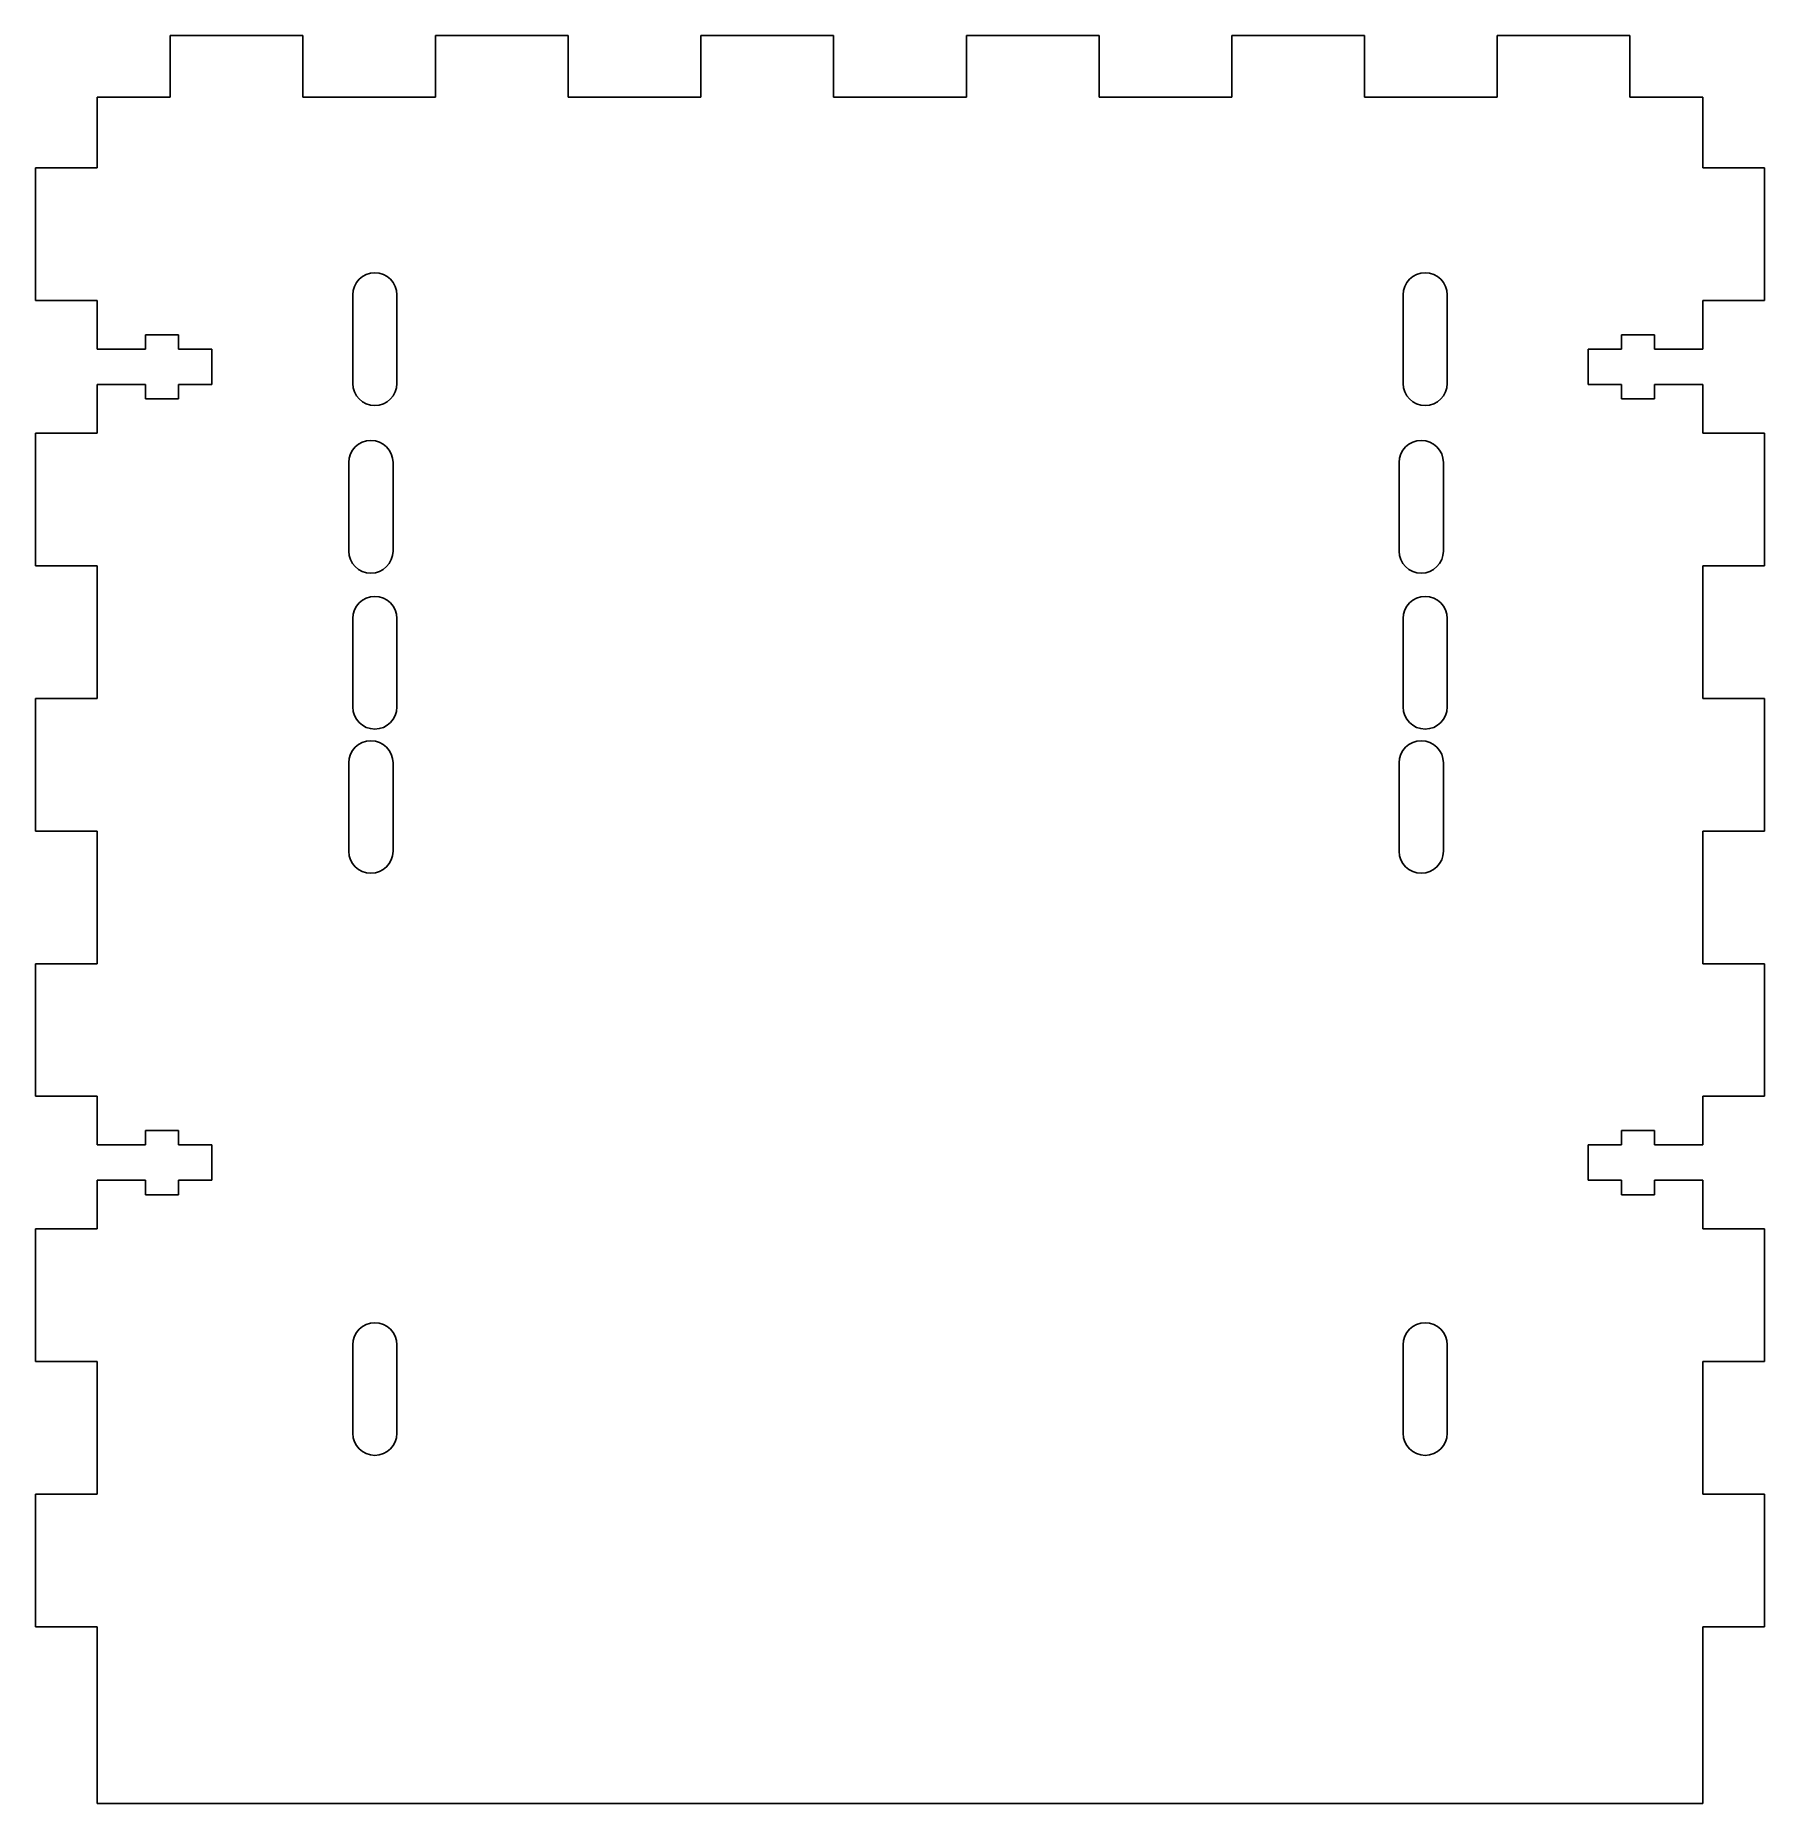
# Model space of a CAD drawing. Header units: inches. Extents: x 30 to 186, y 60 to 220.
import ezdxf

# ---------------------------------------------------------------- set-up
doc = ezdxf.new("R2010")
doc.units = ezdxf.units.IN
doc.header["$MEASUREMENT"] = 0

# ---------------------------------------------------------------- blocks, each defined once
blk = doc.blocks.new('block 2')
at = {"color": 7, "lineweight": 25, "true_color": 0xffffff}
blk.add_open_spline([(58.45, 196.21), (58.45, 197.32), (59.35, 198.21), (60.45, 198.21), (61.55, 198.21), (62.45, 197.32), (62.45, 196.21), (62.45, 196.21), (62.45, 188.21), (62.45, 188.21), (62.45, 187.11), (61.55, 186.21), (60.45, 186.21), (59.35, 186.21), (58.45, 187.11), (58.45, 188.21), (58.45, 188.21), (58.45, 196.21), (58.45, 196.21)], degree=3, knots=[0, 0, 0, 0, 1, 1, 1, 2, 2, 2, 3, 3, 3, 4, 4, 4, 5, 5, 5, 6, 6, 6, 6], dxfattribs=at)
blk = doc.blocks.new('block 3')
at = {"color": 7, "lineweight": 25, "true_color": 0xffffff}
blk.add_open_spline([(153.45, 196.21), (153.45, 197.32), (154.35, 198.21), (155.45, 198.21), (156.55, 198.21), (157.45, 197.32), (157.45, 196.21), (157.45, 196.21), (157.45, 188.21), (157.45, 188.21), (157.45, 187.11), (156.55, 186.21), (155.45, 186.21), (154.35, 186.21), (153.45, 187.11), (153.45, 188.21), (153.45, 188.21), (153.45, 196.21), (153.45, 196.21)], degree=3, knots=[0, 0, 0, 0, 1, 1, 1, 2, 2, 2, 3, 3, 3, 4, 4, 4, 5, 5, 5, 6, 6, 6, 6], dxfattribs=at)
blk = doc.blocks.new('block 4')
at = {"color": 7, "lineweight": 25, "true_color": 0xffffff}
blk.add_open_spline([(62.45, 93.21), (62.45, 92.11), (61.55, 91.21), (60.45, 91.21), (59.35, 91.21), (58.45, 92.11), (58.45, 93.21), (58.45, 93.21), (58.45, 101.21), (58.45, 101.21), (58.45, 102.32), (59.35, 103.21), (60.45, 103.21), (61.55, 103.21), (62.45, 102.32), (62.45, 101.21), (62.45, 101.21), (62.45, 93.21), (62.45, 93.21)], degree=3, knots=[0, 0, 0, 0, 1, 1, 1, 2, 2, 2, 3, 3, 3, 4, 4, 4, 5, 5, 5, 6, 6, 6, 6], dxfattribs=at)
blk = doc.blocks.new('block 5')
at = {"color": 7, "lineweight": 25, "true_color": 0xffffff}
blk.add_open_spline([(153.45, 101.21), (153.45, 102.32), (154.35, 103.21), (155.45, 103.21), (156.55, 103.21), (157.45, 102.32), (157.45, 101.21), (157.45, 101.21), (157.45, 93.21), (157.45, 93.21), (157.45, 92.11), (156.55, 91.21), (155.45, 91.21), (154.35, 91.21), (153.45, 92.11), (153.45, 93.21), (153.45, 93.21), (153.45, 101.21), (153.45, 101.21)], degree=3, knots=[0, 0, 0, 0, 1, 1, 1, 2, 2, 2, 3, 3, 3, 4, 4, 4, 5, 5, 5, 6, 6, 6, 6], dxfattribs=at)
blk = doc.blocks.new('block 6')
at = {"color": 7, "lineweight": 25, "true_color": 0xffffff}
blk.add_lwpolyline([(53.95, 214.1), (53.95, 219.7)], dxfattribs=at)
blk = doc.blocks.new('block 7')
at = {"color": 7, "lineweight": 25, "true_color": 0xffffff}
blk.add_lwpolyline([(53.95, 219.7), (41.95, 219.7)], dxfattribs=at)
blk = doc.blocks.new('block 8')
at = {"color": 7, "lineweight": 25, "true_color": 0xffffff}
blk.add_lwpolyline([(41.95, 219.7), (41.95, 214.1)], dxfattribs=at)
blk = doc.blocks.new('block 9')
at = {"color": 7, "lineweight": 25, "true_color": 0xffffff}
blk.add_lwpolyline([(41.95, 214.1), (35.95, 214.1)], dxfattribs=at)
blk = doc.blocks.new('block 10')
at = {"color": 7, "lineweight": 25, "true_color": 0xffffff}
blk.add_lwpolyline([(35.95, 214.1), (35.35, 214.1)], dxfattribs=at)
blk = doc.blocks.new('block 11')
at = {"color": 7, "lineweight": 25, "true_color": 0xffffff}
blk.add_lwpolyline([(35.35, 214.1), (35.35, 207.7)], dxfattribs=at)
blk = doc.blocks.new('block 12')
at = {"color": 7, "lineweight": 25, "true_color": 0xffffff}
blk.add_lwpolyline([(35.35, 207.7), (29.75, 207.7)], dxfattribs=at)
blk = doc.blocks.new('block 13')
at = {"color": 7, "lineweight": 25, "true_color": 0xffffff}
blk.add_lwpolyline([(29.75, 207.7), (29.75, 195.7)], dxfattribs=at)
blk = doc.blocks.new('block 14')
at = {"color": 7, "lineweight": 25, "true_color": 0xffffff}
blk.add_lwpolyline([(29.75, 195.7), (35.35, 195.7)], dxfattribs=at)
blk = doc.blocks.new('block 15')
at = {"color": 7, "lineweight": 25, "true_color": 0xffffff}
blk.add_lwpolyline([(35.35, 195.7), (35.35, 191.3)], dxfattribs=at)
blk = doc.blocks.new('block 16')
at = {"color": 7, "lineweight": 25, "true_color": 0xffffff}
blk.add_lwpolyline([(35.35, 191.3), (39.7, 191.3)], dxfattribs=at)
blk = doc.blocks.new('block 17')
at = {"color": 7, "lineweight": 25, "true_color": 0xffffff}
blk.add_lwpolyline([(39.7, 191.3), (39.7, 192.6)], dxfattribs=at)
blk = doc.blocks.new('block 18')
at = {"color": 7, "lineweight": 25, "true_color": 0xffffff}
blk.add_lwpolyline([(39.7, 192.6), (42.7, 192.6)], dxfattribs=at)
blk = doc.blocks.new('block 19')
at = {"color": 7, "lineweight": 25, "true_color": 0xffffff}
blk.add_lwpolyline([(42.7, 192.6), (42.7, 191.3)], dxfattribs=at)
blk = doc.blocks.new('block 20')
at = {"color": 7, "lineweight": 25, "true_color": 0xffffff}
blk.add_lwpolyline([(42.7, 191.3), (45.7, 191.3)], dxfattribs=at)
blk = doc.blocks.new('block 21')
at = {"color": 7, "lineweight": 25, "true_color": 0xffffff}
blk.add_lwpolyline([(45.7, 191.3), (45.7, 188.1)], dxfattribs=at)
blk = doc.blocks.new('block 22')
at = {"color": 7, "lineweight": 25, "true_color": 0xffffff}
blk.add_lwpolyline([(45.7, 188.1), (42.7, 188.1)], dxfattribs=at)
blk = doc.blocks.new('block 23')
at = {"color": 7, "lineweight": 25, "true_color": 0xffffff}
blk.add_lwpolyline([(42.7, 188.1), (42.7, 186.8)], dxfattribs=at)
blk = doc.blocks.new('block 24')
at = {"color": 7, "lineweight": 25, "true_color": 0xffffff}
blk.add_lwpolyline([(42.7, 186.8), (39.7, 186.8)], dxfattribs=at)
blk = doc.blocks.new('block 25')
at = {"color": 7, "lineweight": 25, "true_color": 0xffffff}
blk.add_lwpolyline([(39.7, 186.8), (39.7, 188.1)], dxfattribs=at)
blk = doc.blocks.new('block 26')
at = {"color": 7, "lineweight": 25, "true_color": 0xffffff}
blk.add_lwpolyline([(39.7, 188.1), (35.35, 188.1)], dxfattribs=at)
blk = doc.blocks.new('block 27')
at = {"color": 7, "lineweight": 25, "true_color": 0xffffff}
blk.add_lwpolyline([(35.35, 188.1), (35.35, 183.7)], dxfattribs=at)
blk = doc.blocks.new('block 28')
at = {"color": 7, "lineweight": 25, "true_color": 0xffffff}
blk.add_lwpolyline([(35.35, 183.7), (29.75, 183.7)], dxfattribs=at)
blk = doc.blocks.new('block 29')
at = {"color": 7, "lineweight": 25, "true_color": 0xffffff}
blk.add_lwpolyline([(29.75, 183.7), (29.75, 171.7)], dxfattribs=at)
blk = doc.blocks.new('block 30')
at = {"color": 7, "lineweight": 25, "true_color": 0xffffff}
blk.add_lwpolyline([(29.75, 171.7), (35.35, 171.7)], dxfattribs=at)
blk = doc.blocks.new('block 31')
at = {"color": 7, "lineweight": 25, "true_color": 0xffffff}
blk.add_lwpolyline([(35.35, 171.7), (35.35, 159.7)], dxfattribs=at)
blk = doc.blocks.new('block 32')
at = {"color": 7, "lineweight": 25, "true_color": 0xffffff}
blk.add_lwpolyline([(35.35, 159.7), (29.75, 159.7)], dxfattribs=at)
blk = doc.blocks.new('block 33')
at = {"color": 7, "lineweight": 25, "true_color": 0xffffff}
blk.add_lwpolyline([(29.75, 159.7), (29.75, 147.7)], dxfattribs=at)
blk = doc.blocks.new('block 34')
at = {"color": 7, "lineweight": 25, "true_color": 0xffffff}
blk.add_lwpolyline([(29.75, 147.7), (35.35, 147.7)], dxfattribs=at)
blk = doc.blocks.new('block 35')
at = {"color": 7, "lineweight": 25, "true_color": 0xffffff}
blk.add_lwpolyline([(35.35, 147.7), (35.35, 135.7)], dxfattribs=at)
blk = doc.blocks.new('block 36')
at = {"color": 7, "lineweight": 25, "true_color": 0xffffff}
blk.add_lwpolyline([(35.35, 135.7), (29.75, 135.7)], dxfattribs=at)
blk = doc.blocks.new('block 37')
at = {"color": 7, "lineweight": 25, "true_color": 0xffffff}
blk.add_lwpolyline([(29.75, 135.7), (29.75, 123.7)], dxfattribs=at)
blk = doc.blocks.new('block 38')
at = {"color": 7, "lineweight": 25, "true_color": 0xffffff}
blk.add_lwpolyline([(29.75, 123.7), (35.35, 123.7)], dxfattribs=at)
blk = doc.blocks.new('block 39')
at = {"color": 7, "lineweight": 25, "true_color": 0xffffff}
blk.add_lwpolyline([(35.35, 123.7), (35.35, 119.3)], dxfattribs=at)
blk = doc.blocks.new('block 40')
at = {"color": 7, "lineweight": 25, "true_color": 0xffffff}
blk.add_lwpolyline([(35.35, 119.3), (39.7, 119.3)], dxfattribs=at)
blk = doc.blocks.new('block 41')
at = {"color": 7, "lineweight": 25, "true_color": 0xffffff}
blk.add_lwpolyline([(39.7, 119.3), (39.7, 120.6)], dxfattribs=at)
blk = doc.blocks.new('block 42')
at = {"color": 7, "lineweight": 25, "true_color": 0xffffff}
blk.add_lwpolyline([(39.7, 120.6), (42.7, 120.6)], dxfattribs=at)
blk = doc.blocks.new('block 43')
at = {"color": 7, "lineweight": 25, "true_color": 0xffffff}
blk.add_lwpolyline([(42.7, 120.6), (42.7, 119.3)], dxfattribs=at)
blk = doc.blocks.new('block 44')
at = {"color": 7, "lineweight": 25, "true_color": 0xffffff}
blk.add_lwpolyline([(42.7, 119.3), (45.7, 119.3)], dxfattribs=at)
blk = doc.blocks.new('block 45')
at = {"color": 7, "lineweight": 25, "true_color": 0xffffff}
blk.add_lwpolyline([(45.7, 119.3), (45.7, 116.1)], dxfattribs=at)
blk = doc.blocks.new('block 46')
at = {"color": 7, "lineweight": 25, "true_color": 0xffffff}
blk.add_lwpolyline([(45.7, 116.1), (42.7, 116.1)], dxfattribs=at)
blk = doc.blocks.new('block 47')
at = {"color": 7, "lineweight": 25, "true_color": 0xffffff}
blk.add_lwpolyline([(42.7, 116.1), (42.7, 114.8)], dxfattribs=at)
blk = doc.blocks.new('block 48')
at = {"color": 7, "lineweight": 25, "true_color": 0xffffff}
blk.add_lwpolyline([(42.7, 114.8), (39.7, 114.8)], dxfattribs=at)
blk = doc.blocks.new('block 49')
at = {"color": 7, "lineweight": 25, "true_color": 0xffffff}
blk.add_lwpolyline([(39.7, 114.8), (39.7, 116.1)], dxfattribs=at)
blk = doc.blocks.new('block 50')
at = {"color": 7, "lineweight": 25, "true_color": 0xffffff}
blk.add_lwpolyline([(39.7, 116.1), (35.35, 116.1)], dxfattribs=at)
blk = doc.blocks.new('block 51')
at = {"color": 7, "lineweight": 25, "true_color": 0xffffff}
blk.add_lwpolyline([(35.35, 116.1), (35.35, 111.7)], dxfattribs=at)
blk = doc.blocks.new('block 52')
at = {"color": 7, "lineweight": 25, "true_color": 0xffffff}
blk.add_lwpolyline([(35.35, 111.7), (29.75, 111.7)], dxfattribs=at)
blk = doc.blocks.new('block 53')
at = {"color": 7, "lineweight": 25, "true_color": 0xffffff}
blk.add_lwpolyline([(29.75, 111.7), (29.75, 99.7)], dxfattribs=at)
blk = doc.blocks.new('block 54')
at = {"color": 7, "lineweight": 25, "true_color": 0xffffff}
blk.add_lwpolyline([(29.75, 99.7), (35.35, 99.7)], dxfattribs=at)
blk = doc.blocks.new('block 55')
at = {"color": 7, "lineweight": 25, "true_color": 0xffffff}
blk.add_lwpolyline([(35.35, 99.7), (35.35, 87.7)], dxfattribs=at)
blk = doc.blocks.new('block 56')
at = {"color": 7, "lineweight": 25, "true_color": 0xffffff}
blk.add_lwpolyline([(35.35, 87.7), (29.75, 87.7)], dxfattribs=at)
blk = doc.blocks.new('block 57')
at = {"color": 7, "lineweight": 25, "true_color": 0xffffff}
blk.add_lwpolyline([(29.75, 87.7), (29.75, 75.7)], dxfattribs=at)
blk = doc.blocks.new('block 58')
at = {"color": 7, "lineweight": 25, "true_color": 0xffffff}
blk.add_lwpolyline([(29.75, 75.7), (35.35, 75.7)], dxfattribs=at)
blk = doc.blocks.new('block 59')
at = {"color": 7, "lineweight": 25, "true_color": 0xffffff}
blk.add_lwpolyline([(35.35, 75.7), (35.35, 59.7)], dxfattribs=at)
blk = doc.blocks.new('block 60')
at = {"color": 7, "lineweight": 25, "true_color": 0xffffff}
blk.add_lwpolyline([(35.35, 59.7), (180.55, 59.7)], dxfattribs=at)
blk = doc.blocks.new('block 61')
at = {"color": 7, "lineweight": 25, "true_color": 0xffffff}
blk.add_lwpolyline([(180.55, 59.7), (180.55, 75.7)], dxfattribs=at)
blk = doc.blocks.new('block 62')
at = {"color": 7, "lineweight": 25, "true_color": 0xffffff}
blk.add_lwpolyline([(180.55, 75.7), (186.15, 75.7)], dxfattribs=at)
blk = doc.blocks.new('block 63')
at = {"color": 7, "lineweight": 25, "true_color": 0xffffff}
blk.add_lwpolyline([(186.15, 75.7), (186.15, 87.7)], dxfattribs=at)
blk = doc.blocks.new('block 64')
at = {"color": 7, "lineweight": 25, "true_color": 0xffffff}
blk.add_lwpolyline([(186.15, 87.7), (180.55, 87.7)], dxfattribs=at)
blk = doc.blocks.new('block 65')
at = {"color": 7, "lineweight": 25, "true_color": 0xffffff}
blk.add_lwpolyline([(180.55, 87.7), (180.55, 99.7)], dxfattribs=at)
blk = doc.blocks.new('block 66')
at = {"color": 7, "lineweight": 25, "true_color": 0xffffff}
blk.add_lwpolyline([(180.55, 99.7), (186.15, 99.7)], dxfattribs=at)
blk = doc.blocks.new('block 67')
at = {"color": 7, "lineweight": 25, "true_color": 0xffffff}
blk.add_lwpolyline([(186.15, 99.7), (186.15, 111.7)], dxfattribs=at)
blk = doc.blocks.new('block 68')
at = {"color": 7, "lineweight": 25, "true_color": 0xffffff}
blk.add_lwpolyline([(186.15, 111.7), (180.55, 111.7)], dxfattribs=at)
blk = doc.blocks.new('block 69')
at = {"color": 7, "lineweight": 25, "true_color": 0xffffff}
blk.add_lwpolyline([(180.55, 111.7), (180.55, 116.1)], dxfattribs=at)
blk = doc.blocks.new('block 70')
at = {"color": 7, "lineweight": 25, "true_color": 0xffffff}
blk.add_lwpolyline([(180.55, 116.1), (176.2, 116.1)], dxfattribs=at)
blk = doc.blocks.new('block 71')
at = {"color": 7, "lineweight": 25, "true_color": 0xffffff}
blk.add_lwpolyline([(176.2, 116.1), (176.2, 114.8)], dxfattribs=at)
blk = doc.blocks.new('block 72')
at = {"color": 7, "lineweight": 25, "true_color": 0xffffff}
blk.add_lwpolyline([(176.2, 114.8), (173.2, 114.8)], dxfattribs=at)
blk = doc.blocks.new('block 73')
at = {"color": 7, "lineweight": 25, "true_color": 0xffffff}
blk.add_lwpolyline([(173.2, 114.8), (173.2, 116.1)], dxfattribs=at)
blk = doc.blocks.new('block 74')
at = {"color": 7, "lineweight": 25, "true_color": 0xffffff}
blk.add_lwpolyline([(173.2, 116.1), (170.2, 116.1)], dxfattribs=at)
blk = doc.blocks.new('block 75')
at = {"color": 7, "lineweight": 25, "true_color": 0xffffff}
blk.add_lwpolyline([(170.2, 116.1), (170.2, 119.3)], dxfattribs=at)
blk = doc.blocks.new('block 76')
at = {"color": 7, "lineweight": 25, "true_color": 0xffffff}
blk.add_lwpolyline([(170.2, 119.3), (173.2, 119.3)], dxfattribs=at)
blk = doc.blocks.new('block 77')
at = {"color": 7, "lineweight": 25, "true_color": 0xffffff}
blk.add_lwpolyline([(173.2, 119.3), (173.2, 120.6)], dxfattribs=at)
blk = doc.blocks.new('block 78')
at = {"color": 7, "lineweight": 25, "true_color": 0xffffff}
blk.add_lwpolyline([(173.2, 120.6), (176.2, 120.6)], dxfattribs=at)
blk = doc.blocks.new('block 79')
at = {"color": 7, "lineweight": 25, "true_color": 0xffffff}
blk.add_lwpolyline([(176.2, 120.6), (176.2, 119.3)], dxfattribs=at)
blk = doc.blocks.new('block 80')
at = {"color": 7, "lineweight": 25, "true_color": 0xffffff}
blk.add_lwpolyline([(176.2, 119.3), (180.55, 119.3)], dxfattribs=at)
blk = doc.blocks.new('block 81')
at = {"color": 7, "lineweight": 25, "true_color": 0xffffff}
blk.add_lwpolyline([(180.55, 119.3), (180.55, 123.7)], dxfattribs=at)
blk = doc.blocks.new('block 82')
at = {"color": 7, "lineweight": 25, "true_color": 0xffffff}
blk.add_lwpolyline([(180.55, 123.7), (186.15, 123.7)], dxfattribs=at)
blk = doc.blocks.new('block 83')
at = {"color": 7, "lineweight": 25, "true_color": 0xffffff}
blk.add_lwpolyline([(186.15, 123.7), (186.15, 135.7)], dxfattribs=at)
blk = doc.blocks.new('block 84')
at = {"color": 7, "lineweight": 25, "true_color": 0xffffff}
blk.add_lwpolyline([(186.15, 135.7), (180.55, 135.7)], dxfattribs=at)
blk = doc.blocks.new('block 85')
at = {"color": 7, "lineweight": 25, "true_color": 0xffffff}
blk.add_lwpolyline([(180.55, 135.7), (180.55, 147.7)], dxfattribs=at)
blk = doc.blocks.new('block 86')
at = {"color": 7, "lineweight": 25, "true_color": 0xffffff}
blk.add_lwpolyline([(180.55, 147.7), (186.15, 147.7)], dxfattribs=at)
blk = doc.blocks.new('block 87')
at = {"color": 7, "lineweight": 25, "true_color": 0xffffff}
blk.add_lwpolyline([(186.15, 147.7), (186.15, 159.7)], dxfattribs=at)
blk = doc.blocks.new('block 88')
at = {"color": 7, "lineweight": 25, "true_color": 0xffffff}
blk.add_lwpolyline([(186.15, 159.7), (180.55, 159.7)], dxfattribs=at)
blk = doc.blocks.new('block 89')
at = {"color": 7, "lineweight": 25, "true_color": 0xffffff}
blk.add_lwpolyline([(180.55, 159.7), (180.55, 171.7)], dxfattribs=at)
blk = doc.blocks.new('block 90')
at = {"color": 7, "lineweight": 25, "true_color": 0xffffff}
blk.add_lwpolyline([(180.55, 171.7), (186.15, 171.7)], dxfattribs=at)
blk = doc.blocks.new('block 91')
at = {"color": 7, "lineweight": 25, "true_color": 0xffffff}
blk.add_lwpolyline([(186.15, 171.7), (186.15, 183.7)], dxfattribs=at)
blk = doc.blocks.new('block 92')
at = {"color": 7, "lineweight": 25, "true_color": 0xffffff}
blk.add_lwpolyline([(186.15, 183.7), (180.55, 183.7)], dxfattribs=at)
blk = doc.blocks.new('block 93')
at = {"color": 7, "lineweight": 25, "true_color": 0xffffff}
blk.add_lwpolyline([(180.55, 183.7), (180.55, 188.1)], dxfattribs=at)
blk = doc.blocks.new('block 94')
at = {"color": 7, "lineweight": 25, "true_color": 0xffffff}
blk.add_lwpolyline([(180.55, 188.1), (176.2, 188.1)], dxfattribs=at)
blk = doc.blocks.new('block 95')
at = {"color": 7, "lineweight": 25, "true_color": 0xffffff}
blk.add_lwpolyline([(176.2, 188.1), (176.2, 186.8)], dxfattribs=at)
blk = doc.blocks.new('block 96')
at = {"color": 7, "lineweight": 25, "true_color": 0xffffff}
blk.add_lwpolyline([(176.2, 186.8), (173.2, 186.8)], dxfattribs=at)
blk = doc.blocks.new('block 97')
at = {"color": 7, "lineweight": 25, "true_color": 0xffffff}
blk.add_lwpolyline([(173.2, 186.8), (173.2, 188.1)], dxfattribs=at)
blk = doc.blocks.new('block 98')
at = {"color": 7, "lineweight": 25, "true_color": 0xffffff}
blk.add_lwpolyline([(173.2, 188.1), (170.2, 188.1)], dxfattribs=at)
blk = doc.blocks.new('block 99')
at = {"color": 7, "lineweight": 25, "true_color": 0xffffff}
blk.add_lwpolyline([(170.2, 188.1), (170.2, 191.3)], dxfattribs=at)
blk = doc.blocks.new('block 100')
at = {"color": 7, "lineweight": 25, "true_color": 0xffffff}
blk.add_lwpolyline([(170.2, 191.3), (173.2, 191.3)], dxfattribs=at)
blk = doc.blocks.new('block 101')
at = {"color": 7, "lineweight": 25, "true_color": 0xffffff}
blk.add_lwpolyline([(173.2, 191.3), (173.2, 192.6)], dxfattribs=at)
blk = doc.blocks.new('block 102')
at = {"color": 7, "lineweight": 25, "true_color": 0xffffff}
blk.add_lwpolyline([(173.2, 192.6), (176.2, 192.6)], dxfattribs=at)
blk = doc.blocks.new('block 103')
at = {"color": 7, "lineweight": 25, "true_color": 0xffffff}
blk.add_lwpolyline([(176.2, 192.6), (176.2, 191.3)], dxfattribs=at)
blk = doc.blocks.new('block 104')
at = {"color": 7, "lineweight": 25, "true_color": 0xffffff}
blk.add_lwpolyline([(176.2, 191.3), (180.55, 191.3)], dxfattribs=at)
blk = doc.blocks.new('block 105')
at = {"color": 7, "lineweight": 25, "true_color": 0xffffff}
blk.add_lwpolyline([(180.55, 191.3), (180.55, 195.7)], dxfattribs=at)
blk = doc.blocks.new('block 106')
at = {"color": 7, "lineweight": 25, "true_color": 0xffffff}
blk.add_lwpolyline([(180.55, 195.7), (186.15, 195.7)], dxfattribs=at)
blk = doc.blocks.new('block 107')
at = {"color": 7, "lineweight": 25, "true_color": 0xffffff}
blk.add_lwpolyline([(186.15, 195.7), (186.15, 207.7)], dxfattribs=at)
blk = doc.blocks.new('block 108')
at = {"color": 7, "lineweight": 25, "true_color": 0xffffff}
blk.add_lwpolyline([(186.15, 207.7), (180.55, 207.7)], dxfattribs=at)
blk = doc.blocks.new('block 109')
at = {"color": 7, "lineweight": 25, "true_color": 0xffffff}
blk.add_lwpolyline([(180.55, 207.7), (180.55, 214.1)], dxfattribs=at)
blk = doc.blocks.new('block 110')
at = {"color": 7, "lineweight": 25, "true_color": 0xffffff}
blk.add_lwpolyline([(180.55, 214.1), (179.95, 214.1)], dxfattribs=at)
blk = doc.blocks.new('block 111')
at = {"color": 7, "lineweight": 25, "true_color": 0xffffff}
blk.add_lwpolyline([(179.95, 214.1), (173.95, 214.1)], dxfattribs=at)
blk = doc.blocks.new('block 112')
at = {"color": 7, "lineweight": 25, "true_color": 0xffffff}
blk.add_lwpolyline([(173.95, 214.1), (173.95, 219.7)], dxfattribs=at)
blk = doc.blocks.new('block 113')
at = {"color": 7, "lineweight": 25, "true_color": 0xffffff}
blk.add_lwpolyline([(173.95, 219.7), (161.95, 219.7)], dxfattribs=at)
blk = doc.blocks.new('block 114')
at = {"color": 7, "lineweight": 25, "true_color": 0xffffff}
blk.add_lwpolyline([(161.95, 219.7), (161.95, 214.1)], dxfattribs=at)
blk = doc.blocks.new('block 115')
at = {"color": 7, "lineweight": 25, "true_color": 0xffffff}
blk.add_lwpolyline([(161.95, 214.1), (155.95, 214.1)], dxfattribs=at)
blk = doc.blocks.new('block 116')
at = {"color": 7, "lineweight": 25, "true_color": 0xffffff}
blk.add_lwpolyline([(155.95, 214.1), (149.95, 214.1)], dxfattribs=at)
blk = doc.blocks.new('block 117')
at = {"color": 7, "lineweight": 25, "true_color": 0xffffff}
blk.add_lwpolyline([(149.95, 214.1), (149.95, 219.7)], dxfattribs=at)
blk = doc.blocks.new('block 118')
at = {"color": 7, "lineweight": 25, "true_color": 0xffffff}
blk.add_lwpolyline([(149.95, 219.7), (137.95, 219.7)], dxfattribs=at)
blk = doc.blocks.new('block 119')
at = {"color": 7, "lineweight": 25, "true_color": 0xffffff}
blk.add_lwpolyline([(137.95, 219.7), (137.95, 214.1)], dxfattribs=at)
blk = doc.blocks.new('block 120')
at = {"color": 7, "lineweight": 25, "true_color": 0xffffff}
blk.add_lwpolyline([(137.95, 214.1), (131.95, 214.1)], dxfattribs=at)
blk = doc.blocks.new('block 121')
at = {"color": 7, "lineweight": 25, "true_color": 0xffffff}
blk.add_lwpolyline([(131.95, 214.1), (125.95, 214.1)], dxfattribs=at)
blk = doc.blocks.new('block 122')
at = {"color": 7, "lineweight": 25, "true_color": 0xffffff}
blk.add_lwpolyline([(125.95, 214.1), (125.95, 219.7)], dxfattribs=at)
blk = doc.blocks.new('block 123')
at = {"color": 7, "lineweight": 25, "true_color": 0xffffff}
blk.add_lwpolyline([(125.95, 219.7), (113.95, 219.7)], dxfattribs=at)
blk = doc.blocks.new('block 124')
at = {"color": 7, "lineweight": 25, "true_color": 0xffffff}
blk.add_lwpolyline([(113.95, 219.7), (113.95, 214.1)], dxfattribs=at)
blk = doc.blocks.new('block 125')
at = {"color": 7, "lineweight": 25, "true_color": 0xffffff}
blk.add_lwpolyline([(113.95, 214.1), (107.95, 214.1)], dxfattribs=at)
blk = doc.blocks.new('block 126')
at = {"color": 7, "lineweight": 25, "true_color": 0xffffff}
blk.add_lwpolyline([(107.95, 214.1), (101.95, 214.1)], dxfattribs=at)
blk = doc.blocks.new('block 127')
at = {"color": 7, "lineweight": 25, "true_color": 0xffffff}
blk.add_lwpolyline([(101.95, 214.1), (101.95, 219.7)], dxfattribs=at)
blk = doc.blocks.new('block 128')
at = {"color": 7, "lineweight": 25, "true_color": 0xffffff}
blk.add_lwpolyline([(101.95, 219.7), (89.95, 219.7)], dxfattribs=at)
blk = doc.blocks.new('block 129')
at = {"color": 7, "lineweight": 25, "true_color": 0xffffff}
blk.add_lwpolyline([(89.95, 219.7), (89.95, 214.1)], dxfattribs=at)
blk = doc.blocks.new('block 130')
at = {"color": 7, "lineweight": 25, "true_color": 0xffffff}
blk.add_lwpolyline([(89.95, 214.1), (83.95, 214.1)], dxfattribs=at)
blk = doc.blocks.new('block 131')
at = {"color": 7, "lineweight": 25, "true_color": 0xffffff}
blk.add_lwpolyline([(83.95, 214.1), (77.95, 214.1)], dxfattribs=at)
blk = doc.blocks.new('block 132')
at = {"color": 7, "lineweight": 25, "true_color": 0xffffff}
blk.add_lwpolyline([(77.95, 214.1), (77.95, 219.7)], dxfattribs=at)
blk = doc.blocks.new('block 133')
at = {"color": 7, "lineweight": 25, "true_color": 0xffffff}
blk.add_lwpolyline([(77.95, 219.7), (65.95, 219.7)], dxfattribs=at)
blk = doc.blocks.new('block 134')
at = {"color": 7, "lineweight": 25, "true_color": 0xffffff}
blk.add_lwpolyline([(65.95, 219.7), (65.95, 214.1)], dxfattribs=at)
blk = doc.blocks.new('block 135')
at = {"color": 7, "lineweight": 25, "true_color": 0xffffff}
blk.add_lwpolyline([(65.95, 214.1), (59.95, 214.1)], dxfattribs=at)
blk = doc.blocks.new('block 136')
at = {"color": 7, "lineweight": 25, "true_color": 0xffffff}
blk.add_lwpolyline([(59.95, 214.1), (53.95, 214.1)], dxfattribs=at)
blk = doc.blocks.new('block 137')
at = {"color": 7, "lineweight": 25, "true_color": 0xffffff}
blk.add_open_spline([(58.1, 181.04), (58.1, 182.15), (58.99, 183.04), (60.1, 183.04), (61.2, 183.04), (62.1, 182.15), (62.1, 181.04), (62.1, 181.04), (62.1, 173.04), (62.1, 173.04), (62.1, 171.94), (61.2, 171.04), (60.1, 171.04), (58.99, 171.04), (58.1, 171.94), (58.1, 173.04), (58.1, 173.04), (58.1, 181.04), (58.1, 181.04)], degree=3, knots=[0, 0, 0, 0, 1, 1, 1, 2, 2, 2, 3, 3, 3, 4, 4, 4, 5, 5, 5, 6, 6, 6, 6], dxfattribs=at)
blk = doc.blocks.new('block 138')
at = {"color": 7, "lineweight": 25, "true_color": 0xffffff}
blk.add_open_spline([(153.1, 181.04), (153.1, 182.15), (153.99, 183.04), (155.1, 183.04), (156.2, 183.04), (157.1, 182.15), (157.1, 181.04), (157.1, 181.04), (157.1, 173.04), (157.1, 173.04), (157.1, 171.94), (156.2, 171.04), (155.1, 171.04), (153.99, 171.04), (153.1, 171.94), (153.1, 173.04), (153.1, 173.04), (153.1, 181.04), (153.1, 181.04)], degree=3, knots=[0, 0, 0, 0, 1, 1, 1, 2, 2, 2, 3, 3, 3, 4, 4, 4, 5, 5, 5, 6, 6, 6, 6], dxfattribs=at)
blk = doc.blocks.new('block 139')
at = {"color": 7, "lineweight": 25, "true_color": 0xffffff}
blk.add_open_spline([(58.45, 166.93), (58.45, 168.04), (59.35, 168.93), (60.45, 168.93), (61.55, 168.93), (62.45, 168.04), (62.45, 166.93), (62.45, 166.93), (62.45, 158.93), (62.45, 158.93), (62.45, 157.83), (61.55, 156.93), (60.45, 156.93), (59.35, 156.93), (58.45, 157.83), (58.45, 158.93), (58.45, 158.93), (58.45, 166.93), (58.45, 166.93)], degree=3, knots=[0, 0, 0, 0, 1, 1, 1, 2, 2, 2, 3, 3, 3, 4, 4, 4, 5, 5, 5, 6, 6, 6, 6], dxfattribs=at)
blk = doc.blocks.new('block 140')
at = {"color": 7, "lineweight": 25, "true_color": 0xffffff}
blk.add_open_spline([(153.45, 166.93), (153.45, 168.04), (154.35, 168.93), (155.45, 168.93), (156.55, 168.93), (157.45, 168.04), (157.45, 166.93), (157.45, 166.93), (157.45, 158.93), (157.45, 158.93), (157.45, 157.83), (156.55, 156.93), (155.45, 156.93), (154.35, 156.93), (153.45, 157.83), (153.45, 158.93), (153.45, 158.93), (153.45, 166.93), (153.45, 166.93)], degree=3, knots=[0, 0, 0, 0, 1, 1, 1, 2, 2, 2, 3, 3, 3, 4, 4, 4, 5, 5, 5, 6, 6, 6, 6], dxfattribs=at)
blk = doc.blocks.new('block 141')
at = {"color": 7, "lineweight": 25, "true_color": 0xffffff}
blk.add_open_spline([(58.1, 153.88), (58.1, 154.98), (58.99, 155.88), (60.1, 155.88), (61.2, 155.88), (62.1, 154.98), (62.1, 153.88), (62.1, 153.88), (62.1, 145.88), (62.1, 145.88), (62.1, 144.77), (61.2, 143.88), (60.1, 143.88), (58.99, 143.88), (58.1, 144.77), (58.1, 145.88), (58.1, 145.88), (58.1, 153.88), (58.1, 153.88)], degree=3, knots=[0, 0, 0, 0, 1, 1, 1, 2, 2, 2, 3, 3, 3, 4, 4, 4, 5, 5, 5, 6, 6, 6, 6], dxfattribs=at)
blk = doc.blocks.new('block 142')
at = {"color": 7, "lineweight": 25, "true_color": 0xffffff}
blk.add_open_spline([(153.1, 153.88), (153.1, 154.98), (153.99, 155.88), (155.1, 155.88), (156.2, 155.88), (157.1, 154.98), (157.1, 153.88), (157.1, 153.88), (157.1, 145.88), (157.1, 145.88), (157.1, 144.77), (156.2, 143.88), (155.1, 143.88), (153.99, 143.88), (153.1, 144.77), (153.1, 145.88), (153.1, 145.88), (153.1, 153.88), (153.1, 153.88)], degree=3, knots=[0, 0, 0, 0, 1, 1, 1, 2, 2, 2, 3, 3, 3, 4, 4, 4, 5, 5, 5, 6, 6, 6, 6], dxfattribs=at)

msp = doc.modelspace()

# ---------------------------------------------------------------- block references
for name in ['block 7', 'block 8', 'block 6', 'block 133', 'block 134', 'block 132', 'block 128', 'block 129', 'block 127', 'block 123', 'block 124', 'block 122', 'block 118', 'block 119', 'block 117', 'block 113', 'block 114', 'block 112', 'block 10', 'block 11', 'block 9', 'block 136', 'block 135', 'block 131', 'block 130', 'block 126', 'block 125', 'block 121', 'block 120', 'block 116', 'block 115', 'block 111', 'block 110', 'block 109', 'block 12', 'block 13', 'block 108', 'block 107', 'block 2', 'block 3', 'block 14', 'block 15', 'block 105', 'block 106', 'block 17', 'block 18', 'block 19', 'block 101', 'block 102', 'block 103', 'block 16', 'block 20', 'block 21', 'block 99', 'block 100', 'block 104', 'block 26', 'block 27', 'block 25', 'block 22', 'block 23', 'block 98', 'block 97', 'block 94', 'block 95', 'block 93', 'block 24', 'block 96', 'block 28', 'block 29', 'block 137', 'block 138', 'block 92', 'block 91', 'block 30', 'block 31', 'block 89', 'block 90', 'block 139', 'block 140', 'block 32', 'block 33', 'block 88', 'block 87', 'block 141', 'block 142', 'block 34', 'block 35', 'block 85', 'block 86', 'block 36', 'block 37', 'block 84', 'block 83', 'block 38', 'block 39', 'block 81', 'block 82', 'block 41', 'block 42', 'block 43', 'block 77', 'block 78', 'block 79', 'block 40', 'block 44', 'block 45', 'block 75', 'block 76', 'block 80', 'block 50', 'block 51', 'block 49', 'block 46', 'block 47', 'block 74', 'block 73', 'block 70', 'block 71', 'block 69', 'block 48', 'block 72', 'block 52', 'block 53', 'block 68', 'block 67', 'block 4', 'block 5', 'block 54', 'block 55', 'block 65', 'block 66', 'block 56', 'block 57', 'block 64', 'block 63', 'block 58', 'block 59', 'block 61', 'block 62', 'block 60']:
    msp.add_blockref(name, (0, 0))

doc.saveas('drawing.dxf')
